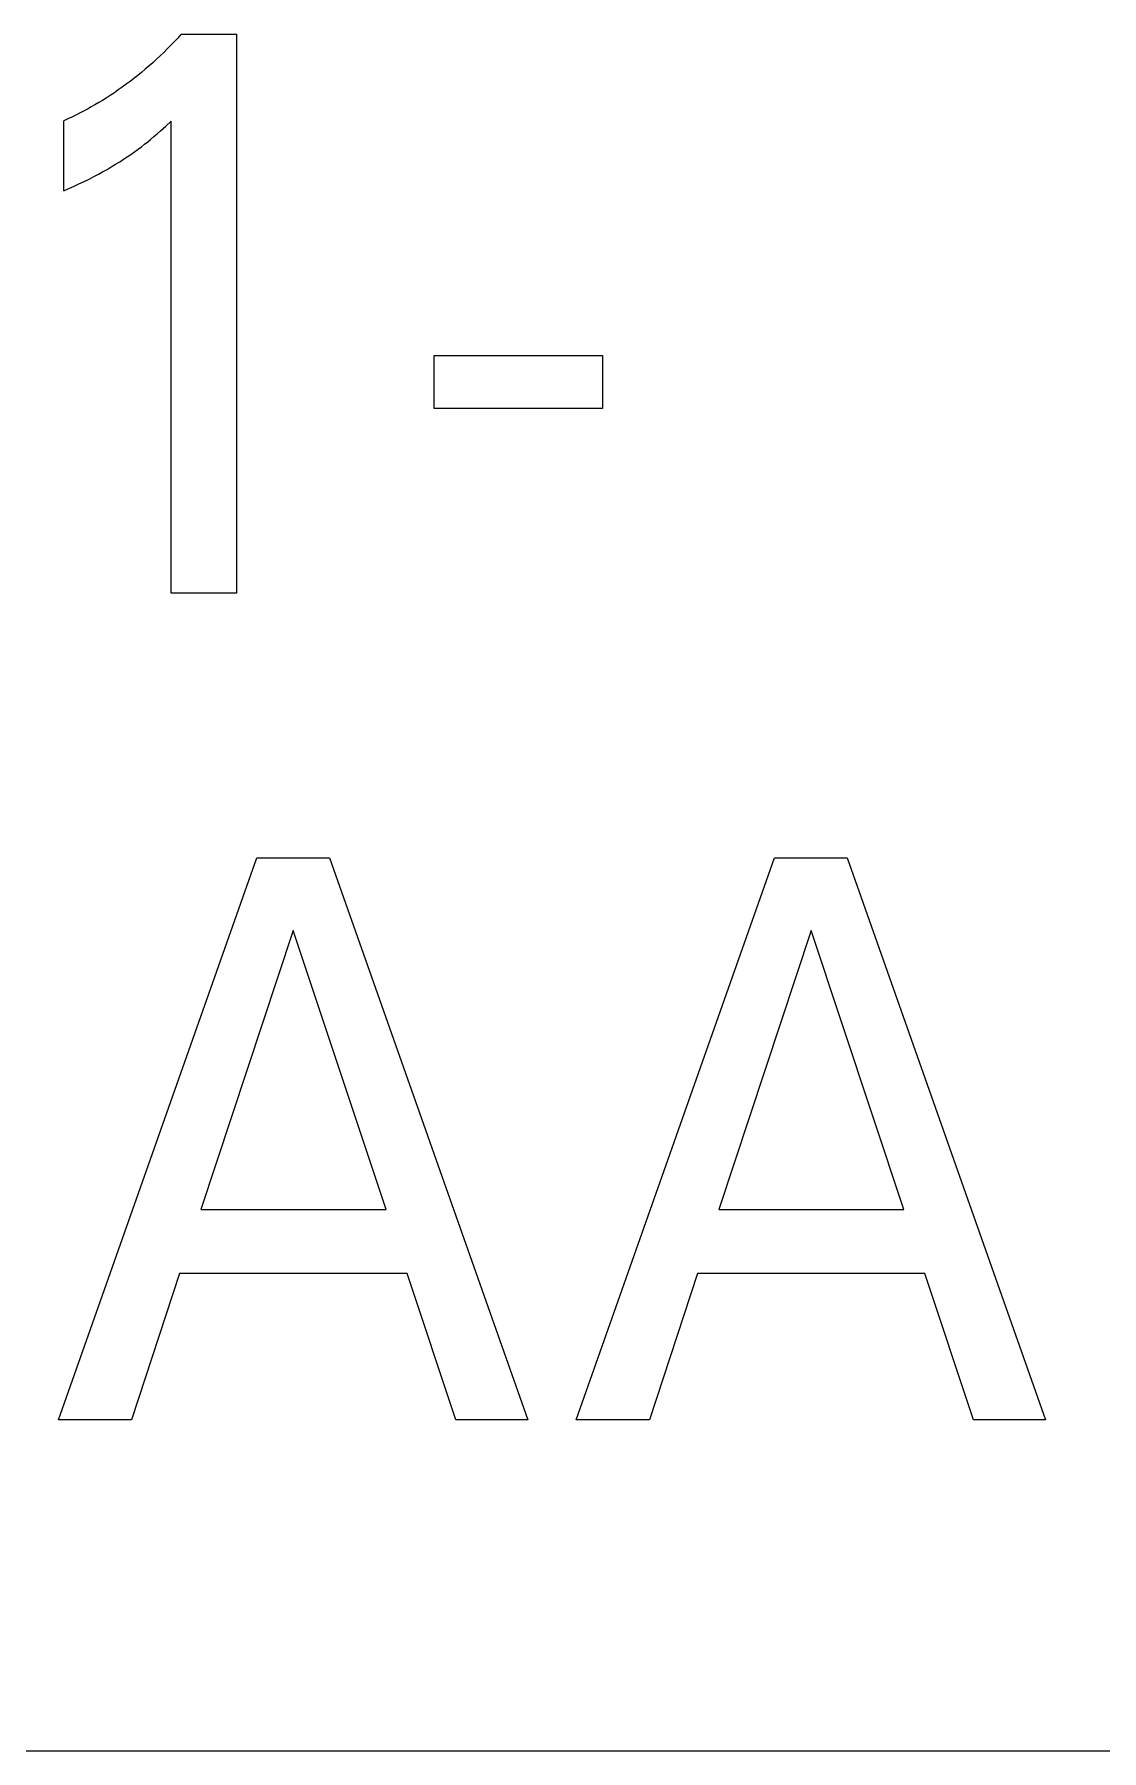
# Model space of a CAD drawing. Extents: x 10 to 656, y -396 to 292.
# Drawn here: x 281.701 to 282.354, y 101.772 to 102.822 of the extents above; entities that cross this region are included whole.
import ezdxf

# ---------------------------------------------------------------- set-up
doc = ezdxf.new("R2010")
doc.units = 0
doc.header["$LTSCALE"] = 5
doc.header["$MEASUREMENT"] = 0
doc.layers.get('0').update_dxf_attribs({"linetype": 'CONTINUOUS'})

msp = doc.modelspace()

# ---------------------------------------------------------------- linework, layer by layer
at = {"color": 7, "linetype": 'Continuous'}
for p, q in [((281.7844, 102.8157), (281.7823, 102.8135)), ((281.7866, 102.8179), (281.7844, 102.8157)), ((281.7887, 102.8201), (281.7866, 102.8179)), ((281.7907, 102.8224), (281.7887, 102.8201)), ((281.7907, 102.8224), (281.8247, 102.8224)), ((281.8247, 102.8224), (281.8247, 102.4802)), ((281.7734, 102.805), (281.7711, 102.803)), ((281.7757, 102.8071), (281.7734, 102.805)), ((281.7779, 102.8092), (281.7757, 102.8071)), ((281.7801, 102.8113), (281.7779, 102.8092)), ((281.7823, 102.8135), (281.7801, 102.8113)), ((281.7619, 102.7954), (281.7595, 102.7935)), ((281.7642, 102.7972), (281.7619, 102.7954)), ((281.7665, 102.7991), (281.7642, 102.7972)), ((281.7688, 102.801), (281.7665, 102.7991)), ((281.7711, 102.803), (281.7688, 102.801)), ((281.7449, 102.7834), (281.7426, 102.7819)), ((281.7474, 102.785), (281.7449, 102.7834)), ((281.7499, 102.7866), (281.7474, 102.785)), ((281.7523, 102.7883), (281.7499, 102.7866)), ((281.7547, 102.79), (281.7523, 102.7883)), ((281.7571, 102.7918), (281.7547, 102.79)), ((281.7595, 102.7935), (281.7571, 102.7918)), ((281.7263, 102.7729), (281.7239, 102.7717)), ((281.7286, 102.7741), (281.7263, 102.7729)), ((281.731, 102.7753), (281.7286, 102.7741)), ((281.7334, 102.7766), (281.731, 102.7753)), ((281.7357, 102.7779), (281.7334, 102.7766)), ((281.738, 102.7792), (281.7357, 102.7779)), ((281.7403, 102.7806), (281.738, 102.7792)), ((281.7426, 102.7819), (281.7403, 102.7806)), ((281.7214, 102.7706), (281.719, 102.7695)), ((281.719, 102.7265), (281.719, 102.7695)), ((281.7239, 102.7717), (281.7214, 102.7706)), ((281.7761, 102.7615), (281.7781, 102.7632)), ((281.7781, 102.7632), (281.7814, 102.7662)), ((281.7814, 102.7662), (281.7846, 102.7692)), ((281.7846, 102.4802), (281.7846, 102.7692)), ((281.7622, 102.7504), (281.7644, 102.752)), ((281.7644, 102.752), (281.7665, 102.7536)), ((281.7665, 102.7536), (281.7684, 102.7551)), ((281.7684, 102.7551), (281.7703, 102.7565)), ((281.7703, 102.7565), (281.7721, 102.758)), ((281.7721, 102.758), (281.7741, 102.7598)), ((281.7741, 102.7598), (281.7761, 102.7615)), ((281.7454, 102.7397), (281.748, 102.7413)), ((281.748, 102.7413), (281.7506, 102.7428)), ((281.7506, 102.7428), (281.7532, 102.7444)), ((281.7532, 102.7444), (281.7555, 102.7459)), ((281.7555, 102.7459), (281.7578, 102.7473)), ((281.7578, 102.7473), (281.76, 102.7489)), ((281.76, 102.7489), (281.7622, 102.7504)), ((281.7252, 102.7294), (281.7282, 102.7308)), ((281.7282, 102.7308), (281.7313, 102.7323)), ((281.7313, 102.7323), (281.7344, 102.7338)), ((281.7344, 102.7338), (281.7374, 102.7354)), ((281.7374, 102.7354), (281.7401, 102.7368)), ((281.7401, 102.7368), (281.7427, 102.7383)), ((281.7427, 102.7383), (281.7454, 102.7397)), ((281.719, 102.7265), (281.7221, 102.7279)), ((281.7221, 102.7279), (281.7252, 102.7294)), ((281.9456, 102.5934), (281.9456, 102.6258)), ((281.9456, 102.6258), (282.0487, 102.6258)), ((282.0487, 102.6258), (282.0487, 102.5934)), ((282.0487, 102.5934), (281.9456, 102.5934)), ((281.8247, 102.4802), (281.7846, 102.4802)), ((281.7156, 101.9741), (281.837, 102.3182)), ((281.837, 102.3182), (281.8815, 102.3182)), ((281.8815, 102.3182), (282.0029, 101.9741)), ((282.0325, 101.9741), (282.1539, 102.3182)), ((282.1539, 102.3182), (282.1984, 102.3182)), ((282.1984, 102.3182), (282.3199, 101.9741)), ((281.8594, 102.2738), (281.8028, 102.1029)), ((281.9163, 102.1029), (281.8594, 102.2738)), ((282.1764, 102.2738), (282.1198, 102.1029)), ((282.2332, 102.1029), (282.1764, 102.2738)), ((281.8028, 102.1029), (281.9163, 102.1029)), ((282.1198, 102.1029), (282.2332, 102.1029)), ((281.7898, 102.0638), (281.7604, 101.9741)), ((281.9291, 102.0638), (281.7898, 102.0638)), ((281.9589, 101.9741), (281.9291, 102.0638)), ((282.1068, 102.0638), (282.0774, 101.9741)), ((282.246, 102.0638), (282.1068, 102.0638)), ((282.2758, 101.9741), (282.246, 102.0638)), ((281.7604, 101.9741), (281.7156, 101.9741)), ((282.0029, 101.9741), (281.9589, 101.9741)), ((282.0774, 101.9741), (282.0325, 101.9741)), ((282.3199, 101.9741), (282.2758, 101.9741)), ((279.8422, 101.7716), (282.6764, 101.7716))]:
    msp.add_line(p, q, dxfattribs=at)

doc.saveas('drawing.dxf')
